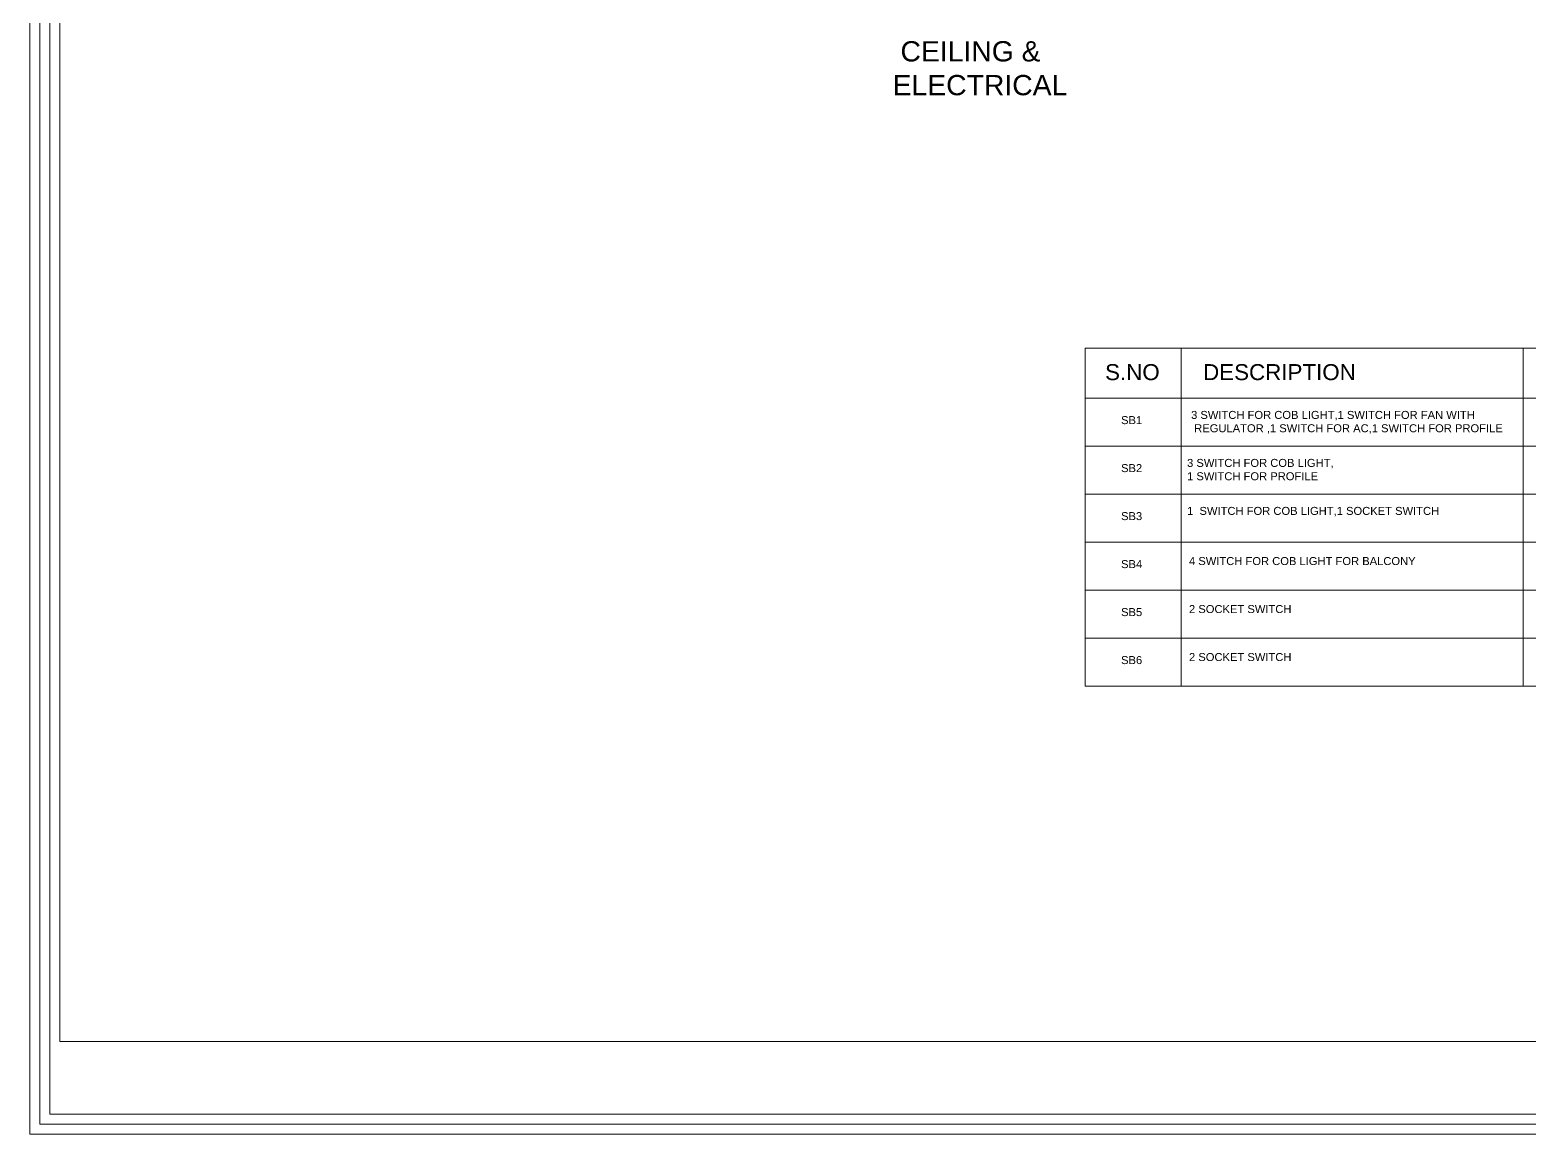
# Model space of a CAD drawing. Header units: inches. Extents: x 213 to 17763, y -4830 to 1802.
# Drawn here: x 6976.5 to 7351.2, y -1291 to -1015 of the extents above; entities that cross this region are included whole.
import ezdxf

# ---------------------------------------------------------------- set-up
doc = ezdxf.new("R2010")
doc.units = ezdxf.units.IN
doc.header["$MEASUREMENT"] = 0
doc.layers.add('PDF2_0', color=7, linetype='Continuous')
doc.layers.add('PDF3_Text', color=1, linetype='Continuous')
doc.layers.add('PDF2_MK. KITCHEN ESSENTAILS', color=7, linetype='Continuous', true_color=0x767676)
doc.styles.add('PDF Arial', font='arial.ttf')
doc.styles.get("Standard").update_dxf_attribs({"font": 'arial.ttf'})

msp = doc.modelspace()

# ---------------------------------------------------------------- linework, layer by layer
at = {"lineweight": 5}
for p, q in [((7403.75, -1094.5), (7240.25, -1094.5)), ((7240.25, -1094.5), (7240.25, -1107)), ((7264.25, -1094.5), (7264.25, -1179)), ((7349.75, -1094.5), (7349.75, -1179)), ((7240.25, -1100), (7240.25, -1179)), ((7240.25, -1107), (7403.75, -1107)), ((7240.25, -1119), (7403.75, -1119)), ((7240.25, -1131), (7403.75, -1131)), ((7240.25, -1143), (7403.75, -1143)), ((7240.25, -1155), (7403.75, -1155)), ((7240.25, -1167), (7403.75, -1167)), ((7240.25, -1167), (7403.75, -1167)), ((7240.25, -1179), (7403.75, -1179))]:
    msp.add_line(p, q, dxfattribs=at)
at = {"layer": 'PDF2_0', "lineweight": 5}
msp.add_lwpolyline([(7648.64, -1291), (6976.5, -1291), (6976.5, -708.51), (7798, -708.51), (7798, -1141.65, -0.414214)], format="xyb", close=True, dxfattribs=at)
for points in [[(7648.64, -1288.53), (6978.97, -1288.53), (6978.97, -710.98), (7795.53, -710.98), (7795.53, -1141.65, -0.414214), (7648.64, -1288.53)], [(7648.64, -1286.04), (6981.46, -1286.04), (6981.46, -713.47), (7793.04, -713.47), (7793.04, -1141.65, -0.414214), (7648.64, -1286.04)]]:
    msp.add_lwpolyline(points, format="xyb", dxfattribs=at)
msp.add_lwpolyline([(6983.95, -715.96), (7653.38, -715.96), (7653.38, -1267.88), (6983.95, -1267.88)], close=True, dxfattribs=at)
at = {"layer": 'PDF2_MK. KITCHEN ESSENTAILS', "lineweight": 5}
msp.add_lwpolyline([(6983.95, -1267.88), (7653.38, -1267.88), (7653.38, -715.96), (6983.95, -715.96)], close=True, dxfattribs=at)

# ---------------------------------------------------------------- texts
at = {"lineweight": 5, "attachment_point": 1}
for s, width, heights, insert, char_height in [('S.NO', 8, [0], (7245.25, -1098.5), 4), ('DESCRIPTION', 8, [0], (7269.75, -1098.5), 4), ('SB1', 8, [0], (7249.25, -1111.5), 2), ('3 SWITCH FOR COB LIGHT,1 SWITCH FOR FAN WITH\\P REGULATOR ,1 SWITCH FOR AC,1 SWITCH FOR PROFILE', 157.9714, [8.5], (7266.75, -1110.2), 2), ('SB2', 8, [0], (7249.25, -1123.5), 2), ('3 SWITCH FOR COB LIGHT,\\P1 SWITCH FOR PROFILE', 157.9714, [8.5], (7265.75, -1122.2), 2), ('1  SWITCH FOR COB LIGHT,1 SOCKET SWITCH', 157.9714, [8.5], (7265.75, -1134.2), 2), ('SB3', 8, [0], (7249.25, -1135.5), 2), ('SB4', 8, [0], (7249.25, -1147.5), 2), ('4 SWITCH FOR COB LIGHT FOR BALCONY', 157.9714, [6], (7266.23, -1146.74, -1), 2), ('SB5', 8, [0], (7249.25, -1159.5), 2), ('2 SOCKET SWITCH', 157.9714, [6], (7266.23, -1158.74, -1), 2), ('SB6', 8, [0], (7249.25, -1171.5), 2), ('2 SOCKET SWITCH', 157.9714, [6], (7266.23, -1170.74, -1), 2)]:
    msp.add_mtext_dynamic_manual_height_columns(s, width=width, gutter_width=1, heights=heights, dxfattribs=dict(at, insert=insert, char_height=char_height))
at = {"layer": 'PDF3_Text', "lineweight": 5, "insert": (7186.24, -1031.34), "char_height": 5.0688, "attachment_point": 7, "style": 'PDF Arial'}
msp.add_mtext_dynamic_manual_height_columns('    CEILING &\\P   ELECTRICAL', width=114.7518, gutter_width=49.21, heights=[0], dxfattribs=at)

doc.saveas('drawing.dxf')
